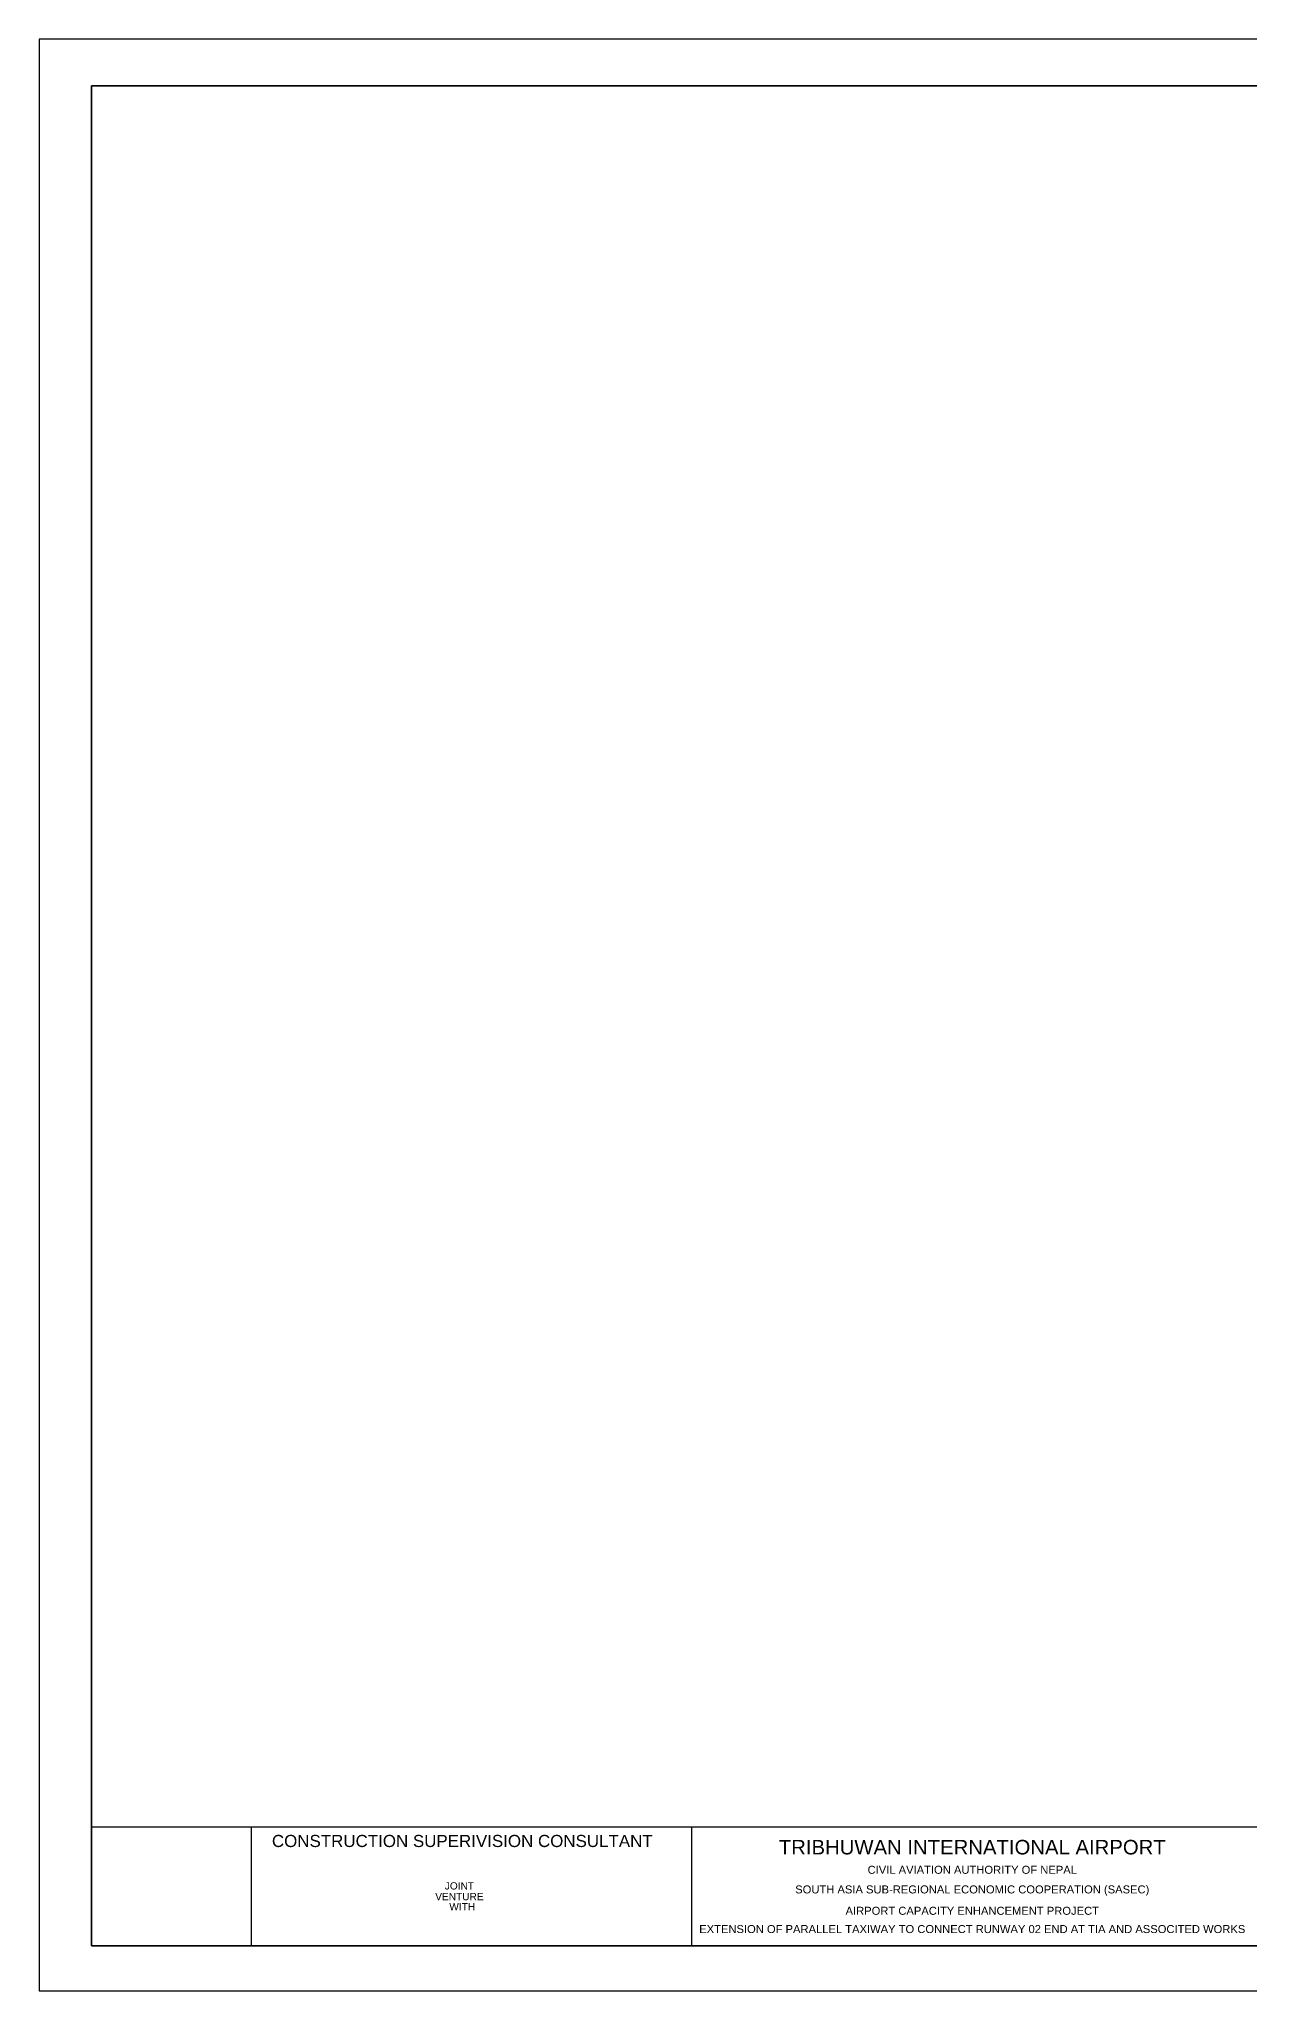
# Model space of a CAD drawing. Header units: metres. Extents: x 428 to 1115, y -4076 to 3914.
# Drawn here: x 893.89 to 912.31, y -393.32 to -363.62 of the extents above; entities that cross this region are included whole.
import ezdxf
from ezdxf.enums import TextEntityAlignment as Align

# ---------------------------------------------------------------- set-up
doc = ezdxf.new("R2010")
doc.units = ezdxf.units.M
doc.header["$MEASUREMENT"] = 0
doc.layers.add('Frame', color=7, linetype='Continuous')
doc.styles.add('ARIAL', font='arial.ttf')

msp = doc.modelspace()

# ---------------------------------------------------------------- linework, layer by layer
at = {"layer": 'Defpoints', "color": 3}
msp.add_lwpolyline([(935.89, -393.318), (935.89, -363.618), (893.89, -363.618), (893.89, -393.318)], close=True, dxfattribs=at)
at = {"layer": 'Frame', "color": 6, "linetype": 'Continuous', "lineweight": 35}
for p, q in [((935.151, -364.33), (894.69, -364.33)), ((894.69, -364.33), (894.69, -392.63)), ((894.69, -392.63), (935.151, -392.63))]:
    msp.add_line(p, q, dxfattribs=at)
at = {"layer": 'Frame', "linetype": 'Continuous', "lineweight": 30}
for p, q in [((930.858, -390.825), (894.69, -390.825)), ((897.122, -392.616), (897.122, -390.825)), ((903.822, -392.616), (903.822, -390.825))]:
    msp.add_line(p, q, dxfattribs=at)

# ---------------------------------------------------------------- texts
at = {"layer": 'Frame', "color": 7, "linetype": 'Continuous', "style": 'ARIAL'}
msp.add_text('CONSTRUCTION SUPERIVISION CONSULTANT', height=0.18429, dxfattribs=at).set_placement((897.433, -391.128))
for s, height, p in [('TRIBHUWAN INTERNATIONAL AIRPORT', 0.22115, (908.088, -391.13)), ('CIVIL AVIATION AUTHORITY OF NEPAL', 0.12178, (908.088, -391.474)), ('JOINT ', 0.1103, (900.307, -391.719)), ('SOUTH ASIA SUB-REGIONAL ECONOMIC COOPERATION (SASEC)', 0.12178, (908.088, -391.788)), ('VENTURE ', 0.1103, (900.307, -391.883)), (' WITH', 0.1103, (900.307, -392.036)), ('AIRPORT CAPACITY ENHANCEMENT PROJECT', 0.12178, (908.088, -392.098)), ('EXTENSION OF PARALLEL TAXIWAY TO CONNECT RUNWAY 02 END AT TIA AND ASSOCITED WORKS', 0.12178, (908.088, -392.376))]:
    msp.add_text(s, height=height, dxfattribs=at).set_placement(p, align=Align.MIDDLE)

doc.saveas('drawing.dxf')
